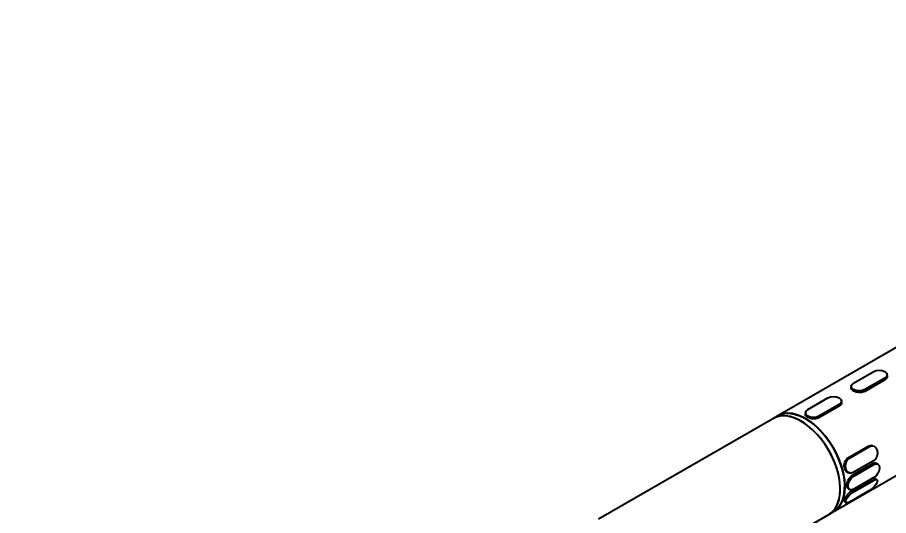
# Model space of a CAD drawing. Extents: x 0 to 2043, y 0 to 1272.
# Drawn here: x 982.4 to 1257.3, y 900.6 to 1057.9 of the extents above; entities that cross this region are included whole.
import ezdxf

# ---------------------------------------------------------------- set-up
doc = ezdxf.new("R2010")
doc.units = 0
doc.header["$LTSCALE"] = 10
doc.header["$MEASUREMENT"] = 0
doc.header["$PDMODE"] = 3
doc.header["$PDSIZE"] = -10
doc.layers.get('0').update_dxf_attribs({"linetype": 'CONTINUOUS'})
doc.layers.get('DEFPOINTS').update_dxf_attribs({"linetype": 'CONTINUOUS'})
doc.styles.add('Daelim Dimension', font='')
doc.styles.get('Daelim Dimension').set_extended_font_data('나눔고딕')
doc.dimstyles.new('DEFAULT', dxfattribs={"dimscale": 2, "dimtxt": 2, "dimasz": 2, "dimexe": 0, "dimexo": 2, "dimgap": 1, "dimtad": 1, "dimdec": 0, "dimzin": 9, "dimdsep": 46, "dimtxsty": 'Daelim Dimension', "dimcen": 0.5, "dimclrd": 5, "dimclre": 5, "dimclrt": 256, "dimadec": 1, "dimazin": 0, "dimtfac": 1, "dimtdec": 0, "dimtix": 1, "dimtmove": 0, "dimatfit": 3, "dimfxl": 1, "dimtolj": 1, "dimtzin": 1, "dimlwd": 9, "dimlwe": 9, "dimarcsym": 0})

# ---------------------------------------------------------------- blocks, each defined once
blk = doc.blocks.new('*D13')
at = {"color": 5, "linetype": 'ByBlock', "lineweight": 9, "ltscale": 0.5, "transparency": 16777216}
for p, q in [((1430.47, 1133.97), (1430.47, 1120.71)), ((1707.92, 1133.97), (1707.92, 1120.71)), ((1434.47, 1120.71), (1703.92, 1120.71))]:
    blk.add_line(p, q, dxfattribs=at)
at = {"color": 5, "lineweight": 9, "transparency": 16777216}
for p, q in [((304.4, 878.45), (304.4, 964.57)), ((308.4, 964.57), (557.4, 964.57)), ((561.4, 882.01), (561.4, 964.57))]:
    blk.add_line(p, q, dxfattribs=at)
at = {"color": 5, "ltscale": 0.5, "transparency": 16777216}
for points in [[(1434.47, 1121.38), (1434.47, 1120.05), (1430.47, 1120.71)], [(1703.92, 1121.38), (1703.92, 1120.05), (1707.92, 1120.71)]]:
    blk.add_solid(points, dxfattribs=at)
at = {"color": 5, "transparency": 16777216}
for points in [[(308.4, 965.24), (308.4, 963.9), (304.4, 964.57)], [(557.4, 965.24), (557.4, 963.9), (561.4, 964.57)]]:
    blk.add_solid(points, dxfattribs=at)
at = {"layer": 'DEFPOINTS', "color": 0, "ltscale": 0.5, "transparency": 16777216}
for p in [(1430.47, 1137.97), (1707.92, 1137.97), (1707.92, 1120.71)]:
    blk.add_point(p, dxfattribs=at)
at = {"layer": 'DEFPOINTS', "color": 0, "transparency": 16777216}
for p in [(561.4, 964.57), (561.4, 878.01), (304.4, 874.45)]:
    blk.add_point(p, dxfattribs=at)
at = {"ltscale": 0.5, "transparency": 16777216, "insert": (1569.19, 1124.99), "char_height": 4, "attachment_point": 5, "style": 'Daelim Dimension'}
blk.add_mtext('\\A1;277.4', dxfattribs=at)
at = {"color": 7, "transparency": 16777216, "insert": (432.9, 977.46), "char_height": 20, "attachment_point": 5, "style": 'Daelim Dimension'}
blk.add_mtext('\\A1;257', dxfattribs=at)

msp = doc.modelspace()

# ---------------------------------------------------------------- linework, layer by layer
at = {"color": 7, "linetype": 'Continuous', "lineweight": 25}
for p, q in [((1395.31, 1031.93), (1222.31, 932.06)), ((1239.81, 901.75), (1412.81, 1001.62)), ((1246.19, 942.38), (1252.55, 946.06)), ((1256.09, 944.01), (1249.73, 940.34)), ((1256.09, 943.46), (1249.73, 939.79)), ((1256.82, 944.55), (1256.82, 945.04)), ((1245.46, 941.36), (1245.46, 940.88)), ((1231.76, 934.05), (1238.13, 937.73)), ((1241.66, 935.69), (1235.3, 932.01)), ((1241.66, 935.13), (1235.3, 931.46)), ((1242.4, 936.23), (1242.4, 936.71)), ((1222.31, 932.06), (1220.9, 931.25)), ((1231.03, 933.03), (1231.03, 932.55)), ((1220.9, 931.25), (1165.74, 899.41)), ((1244.44, 918.8), (1250.8, 922.47)), ((1244.89, 918.73), (1251.25, 922.4)), ((1252.25, 922.6), (1251.83, 922.67)), ((1245.78, 913.31), (1252.15, 916.98)), ((1252.46, 917.87), (1246.1, 914.19)), ((1246.26, 913.03), (1252.63, 916.71)), ((1253.88, 916.83), (1253.46, 917.07)), ((1244.69, 914.06), (1245.11, 913.99)), ((1252.63, 912.62), (1246.26, 908.95)), ((1245.65, 908.43), (1252.01, 912.1)), ((1246.1, 907.98), (1252.46, 911.65)), ((1253.63, 911.85), (1253.25, 912.23)), ((1244.6, 909.07), (1245.01, 908.82)), ((1251.26, 908.51), (1244.89, 904.84)), ((1243.35, 905.01), (1243.73, 904.64)), ((1238.4, 900.93), (1239.81, 901.75)), ((1219.57, 890.07), (1238.4, 900.93))]:
    msp.add_line(p, q, dxfattribs=at)
at = {"color": 7, "linetype": 'Continuous', "lineweight": 25, "flags": 128}
for points in [[(1252.55, 946.06), (1253.36, 946.37), (1254.32, 946.48), (1255.28, 946.37), (1256.09, 946.06), (1256.63, 945.59), (1256.82, 945.04), (1256.63, 944.48), (1256.09, 944.01)], [(1249.73, 940.34), (1248.91, 940.03), (1247.96, 939.92), (1247, 940.03), (1246.19, 940.34), (1245.65, 940.81), (1245.46, 941.36), (1245.65, 941.91), (1246.19, 942.38)], [(1238.13, 937.73), (1238.94, 938.04), (1239.9, 938.15), (1240.85, 938.04), (1241.66, 937.73), (1242.21, 937.26), (1242.4, 936.71), (1242.21, 936.16), (1241.66, 935.69)], [(1238.4, 900.93), (1239.44, 901.7), (1240.42, 902.84), (1241.17, 904.24), (1241.7, 905.89), (1241.97, 907.74), (1242, 909.76), (1241.78, 911.91), (1241.3, 914.15), (1240.6, 916.43), (1239.66, 918.7), (1238.53, 920.91), (1237.21, 923.03), (1235.74, 925.01), (1234.14, 926.8), (1232.46, 928.38), (1230.71, 929.71), (1228.95, 930.76), (1227.2, 931.51), (1225.5, 931.95), (1223.88, 932.06), (1222.38, 931.85), (1221.03, 931.32), (1220.9, 931.25)], [(1242.02, 908.95), (1241.89, 911.05), (1241.52, 913.26), (1240.9, 915.53), (1240.06, 917.81), (1239, 920.05), (1237.75, 922.21), (1236.34, 924.25), (1234.79, 926.12), (1233.13, 927.79), (1231.41, 929.22), (1229.65, 930.38), (1227.89, 931.25), (1226.16, 931.81), (1224.51, 932.06), (1222.96, 931.97), (1221.54, 931.57), (1220.9, 931.25)], [(1239.81, 901.75), (1240.85, 902.52), (1241.83, 903.65), (1242.59, 905.06), (1243.11, 906.7), (1243.39, 908.56), (1243.42, 910.58), (1243.19, 912.73), (1242.72, 914.97), (1242.01, 917.24), (1241.08, 919.51), (1239.94, 921.73), (1238.62, 923.85), (1237.15, 925.83), (1235.56, 927.62), (1233.87, 929.2), (1232.13, 930.53), (1230.36, 931.57), (1228.61, 932.33), (1226.91, 932.76), (1225.29, 932.88), (1223.79, 932.67), (1222.44, 932.14), (1222.31, 932.06)], [(1222.31, 932.06), (1222.95, 932.38), (1224.37, 932.79), (1225.92, 932.87), (1227.57, 932.63), (1229.3, 932.07), (1231.06, 931.2), (1232.82, 930.04), (1234.54, 928.61), (1236.2, 926.94), (1237.75, 925.07), (1239.16, 923.03), (1240.41, 920.87), (1241.47, 918.63), (1242.32, 916.35), (1242.93, 914.08), (1243.31, 911.87), (1243.43, 909.77), (1243.31, 907.8), (1242.93, 906.03), (1242.32, 904.47), (1241.47, 903.17), (1240.41, 902.15), (1239.81, 901.75)], [(1235.3, 932.01), (1234.49, 931.7), (1233.53, 931.59), (1232.58, 931.7), (1231.76, 932.01), (1231.22, 932.48), (1231.03, 933.03), (1231.22, 933.59), (1231.76, 934.05)], [(1251.25, 922.4), (1251.98, 922.62), (1252.68, 922.46), (1253.26, 921.94), (1253.63, 921.15), (1253.72, 920.21), (1253.54, 919.25), (1253.09, 918.43), (1252.46, 917.87)], [(1246.1, 914.19), (1245.38, 913.98), (1244.67, 914.14), (1244.09, 914.65), (1243.73, 915.44), (1243.63, 916.39), (1243.82, 917.34), (1244.26, 918.16), (1244.89, 918.73)], [(1252.63, 916.71), (1253.3, 916.94), (1253.88, 916.83), (1254.26, 916.39), (1254.4, 915.68), (1254.26, 914.83), (1253.88, 913.94), (1253.3, 913.17), (1252.63, 912.62)], [(1246.26, 908.95), (1245.59, 908.71), (1245.01, 908.82), (1244.63, 909.27), (1244.5, 909.97), (1244.63, 910.83), (1245.01, 911.71), (1245.59, 912.49), (1246.26, 913.03)], [(1252.46, 911.65), (1253.1, 911.92), (1253.54, 911.91), (1253.73, 911.62), (1253.63, 911.1), (1253.26, 910.42), (1252.68, 909.69), (1251.98, 909.02), (1251.26, 908.51)], [(1238.4, 900.93), (1239, 901.33), (1240.06, 902.35), (1240.9, 903.66), (1241.52, 905.21), (1241.89, 906.98), (1242.02, 908.95)], [(1244.89, 904.84), (1244.26, 904.56), (1243.82, 904.57), (1243.63, 904.86), (1243.73, 905.39), (1244.09, 906.06), (1244.67, 906.79), (1245.38, 907.47), (1246.1, 907.98)]]:
    msp.add_lwpolyline(points, dxfattribs=at)
at = {"color": 7, "linetype": 'Continuous', "lineweight": 25}
for points, knots in [([(1256.82, 944.55), (1256.79, 944.38), (1256.74, 944.02), (1256.41, 943.66), (1256.15, 943.5), (1256.09, 943.46)], [0, 0, 0, 0, 0.422874, 0.853045, 1, 1, 1, 1]), ([(1249.73, 939.79), (1249.51, 939.69), (1249.07, 939.49), (1248.25, 939.4), (1247.4, 939.48), (1246.61, 939.7), (1245.96, 940.04), (1245.58, 940.44), (1245.41, 940.73), (1245.46, 940.88), (1245.46, 940.88)], [0, 0, 0, 0, 0.142194, 0.284353, 0.427427, 0.571112, 0.71381, 0.855477, 0.997646, 1, 1, 1, 1]), ([(1242.39, 936.23), (1242.37, 936.05), (1242.32, 935.7), (1241.99, 935.33), (1241.73, 935.17), (1241.66, 935.13)], [0, 0, 0, 0, 0.422874, 0.853045, 1, 1, 1, 1]), ([(1235.3, 931.46), (1235.08, 931.36), (1234.65, 931.16), (1233.82, 931.08), (1232.97, 931.15), (1232.18, 931.38), (1231.54, 931.71), (1231.15, 932.11), (1230.99, 932.4), (1231.03, 932.55), (1231.03, 932.55)], [0, 0, 0, 0, 0.142194, 0.284353, 0.427427, 0.571112, 0.71381, 0.855477, 0.997646, 1, 1, 1, 1]), ([(1250.8, 922.47), (1251.01, 922.57), (1251.34, 922.73), (1251.69, 922.66), (1251.82, 922.64)], [0, 0, 0, 0, 0.622317, 1, 1, 1, 1]), ([(1244.69, 914.09), (1244.62, 914.09), (1244.34, 914.11), (1243.94, 914.41), (1243.54, 914.98), (1243.31, 915.73), (1243.25, 916.57), (1243.39, 917.41), (1243.72, 918.15), (1244.11, 918.59), (1244.37, 918.76), (1244.44, 918.8)], [0, 0, 0, 0, 0.0505475, 0.1800114, 0.3100276, 0.4391508, 0.5673421, 0.6959866, 0.8257752, 0.9556366, 1, 1, 1, 1]), ([(1252.15, 916.98), (1252.35, 917.07), (1252.74, 917.24), (1253.21, 917.23), (1253.39, 917.08), (1253.44, 917.04)], [0, 0, 0, 0, 0.426778, 0.853451, 1, 1, 1, 1]), ([(1244.61, 909.09), (1244.53, 909.14), (1244.32, 909.26), (1244.16, 909.72), (1244.12, 910.39), (1244.26, 911.16), (1244.57, 911.96), (1245.01, 912.67), (1245.45, 913.1), (1245.71, 913.27), (1245.78, 913.31)], [0, 0, 0, 0, 0.094205, 0.237827, 0.380462, 0.522068, 0.664174, 0.807544, 0.950994, 1, 1, 1, 1]), ([(1252.01, 912.1), (1252.21, 912.19), (1252.59, 912.38), (1253.03, 912.4), (1253.17, 912.26), (1253.23, 912.2)], [0, 0, 0, 0, 0.36873, 0.737369, 1, 1, 1, 1]), ([(1243.37, 905.03), (1243.35, 905.04), (1243.25, 905.09), (1243.28, 905.38), (1243.44, 905.87), (1243.79, 906.51), (1244.26, 907.18), (1244.83, 907.82), (1245.31, 908.22), (1245.58, 908.38), (1245.65, 908.43)], [0, 0, 0, 0, 0.044088, 0.195656, 0.346183, 0.495624, 0.645593, 0.796895, 0.948283, 1, 1, 1, 1])]:
    msp.add_open_spline(points, degree=3, knots=knots, dxfattribs=at)

# ---------------------------------------------------------------- dimensions: what is measured, and where the dimension line sits
dim = msp.add_linear_dim(base=(561.4, 964.57), p1=(304.4, 874.45), p2=(561.4, 878.01), dimstyle='DEFAULT', override={"dimtxt": 10, "dimclrd": 5, "dimclre": 5, "dimclrt": 7})
dim.commit()
dim.dimension.update_dxf_attribs({"geometry": '*D13', "text_midpoint": (432.9, 977.46)})

doc.saveas('drawing.dxf')
